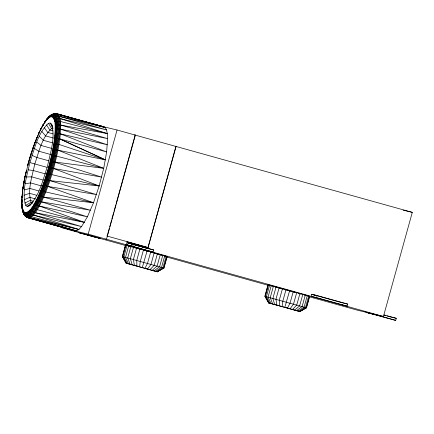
<?xml version="1.0" encoding="UTF-8"?>
<svg xmlns="http://www.w3.org/2000/svg" width="434" height="434" viewBox="0 0 434 434"><rect width="100%" height="100%" fill="white"/><g stroke="black" fill="none" stroke-linecap="round" stroke-linejoin="round"><path stroke-width="0.65" d="M35.49 142.222L34.888 142.591L32.865 148.385L36.89 137.529L37.546 137.03M23.528 211.07L24.472 212.193L25.617 212.649C32.089 210.859 34.373 203.014 37.536 197.812C42.179 187.96 45.695 177.609 48.646 167.133C51.841 155.312 54.478 143.258 55.178 131.003C54.944 126.402 56.16 120.196 52.172 116.892L50.935 116.773L49.525 117.326L46.264 120.408L44.463 122.898C46.709 118.222 51.51 112.357 57.424 113.876L103.938 126.837L105.212 127.591L106.504 129.891L107.312 133.601L107.605 138.614L106.639 151.938L103.71 168.338L99.164 185.953L93.511 202.754L87.397 216.832L81.527 226.581L78.896 229.456L76.568 230.877L75.066 230.959L28.563 217.955C25.687 217.119 22.525 214.353 23.528 211.07C21.445 206.47 21.971 201.224 22.134 196.314L21.96 197.844M22.796 209.297C21.977 212.969 25.047 217.016 28.563 217.955C35.593 216.013 38.078 207.479 41.518 201.826C46.568 191.117 50.382 179.866 53.594 168.484C57.066 155.632 59.93 142.526 60.695 129.207C60.44 124.205 61.758 117.462 57.424 113.876L55.357 113.61L54.337 114.006M33.662 205.038C33.467 207.23 35.295 209.117 37.308 209.676L84.391 222.333L39.391 206.036C37.465 205.483 35.523 203.834 35.577 201.685M21.944 196.808L21.749 205.136L22.324 209.519L21.998 203.904M21.971 202.618L21.906 199.049M31.818 207.821C31.503 210.04 33.217 212.134 35.3 212.709L81.527 226.581L33.396 215.074C31.248 214.494 29.653 212.226 30.065 210.002M26.355 170.774L24.95 176.774L28.346 163.499M30.988 204.75L28.736 206.085L27.044 206.351L25.704 205.347C21.434 191.372 26.968 176.378 29.859 162.582C34.503 149.09 37.622 133.352 48.456 123.316L50.149 123.05L51.489 124.048L52.726 126.359M127.363 242.568L127.509 241.749L127.07 241.646L126.641 244.092L126.858 244.928L132.761 246.355L133.336 244.277L127.363 242.568L153.696 249.951L153.121 252.035L146.567 250.451M105.842 239.091L106.498 239.248L135.375 135.12L134.719 134.963L175.878 146.426L147.744 248.443M22.28 206.893L22.042 208.217L23.197 212.671L22.649 210.11M36.7 138.245L39.217 132.506L34.753 143.16M21.89 197.324L22.546 191.828L22.026 197.172M21.809 204.512L22.118 208.879M24.185 183.002L23.886 182.058L25.107 176.361M21.95 200.362L21.771 202.06M23.279 188.47L23.018 187.314L24.044 181.781M22.367 192.257L22.318 192.701L23.018 187.314M28.432 211.542C27.939 213.772 29.431 216.165 31.622 216.756L78.896 229.456L33.396 215.074M22.481 192.528L23.186 186.962M157.32 271.83L139.569 266.791L140.296 261.344L143.475 249.892L167.144 256.619L163.965 268.071L157.32 271.83L126.104 263.167L122.345 256.516L125.518 245.064L143.475 249.892M299.856 311.59L282.1 306.545L282.832 301.104L286.006 289.646L309.681 296.373L306.502 307.825L299.856 311.59L268.635 302.921L264.881 296.27L268.055 284.818L286.006 289.646M38.729 133.249L38.669 133.699L41.273 128.214L38.729 133.249L38.919 132.847M26.941 212.432C26.371 214.646 27.787 217.125 30 217.716L76.568 230.877L29.751 217.759L75.066 230.959L72.033 230.025M22.975 187.689L23.886 182.058M23.062 188.079L24.944 177.647M25.617 212.649L25.601 214.884L27.233 217.315C34.237 215.378 36.711 206.888 40.129 201.267C45.152 190.607 48.955 179.41 52.145 168.083C55.601 155.291 58.454 142.254 59.214 128.996C58.959 124.021 60.277 117.31 55.959 113.735L54.624 113.605C51.999 114.397 48.738 115.623 47.962 118.547M42.581 126.256L43.753 124.075L42.944 124.889L40.639 129.587L45.744 120.826L46.308 120.516M23.859 182.356L24.966 176.551M24.472 212.193L24.635 215.112L25.443 216.338L26.675 216.826C33.635 214.906 36.093 206.465 39.494 200.871C44.49 190.276 48.266 179.15 51.44 167.887C54.874 155.171 57.711 142.211 58.465 129.034C58.21 124.086 59.518 117.413 55.232 113.865L53.903 113.735C50.935 115.178 47.415 117.066 46.264 120.408M42.581 125.974L42.944 124.889M25.064 177.018L25.356 175.727M25.644 174.43L26.224 171.837M147.294 247.868L147.435 247.326M27.7 165.186L33.163 147.826L29.273 159.37L27.678 165.132L28.123 165.397M28.677 162.316L29.333 159.945M84.353 234.034L61.953 227.785L88.173 234.138L117.05 130.01L135.375 135.12M107.328 235.418L109.314 228.251M109.677 226.949L111.484 220.434M111.842 219.127L113.648 212.611M114.012 211.309L115.818 204.794M116.182 203.492L134.974 135.723M122.703 255.957L125.518 245.064M125.968 245.161L122.795 256.613L126.44 263.237L139.569 266.791M127.037 245.432L123.858 256.885L127.238 263.443M128.692 245.866L125.513 257.319L128.48 263.769M130.884 246.452L127.704 257.904L130.124 264.208M133.542 247.168L130.363 258.621L132.12 264.745M136.591 247.998L133.412 259.451L134.404 265.369M139.932 248.915L136.759 260.367L136.911 266.058M147.099 250.895L142.287 267.539M309.03 296.699L357.209 310.136L383.423 316.489L412.3 212.362L176.101 146.48L147.799 248.525L127.439 242.845M150.701 251.899L147.522 263.351L144.989 268.293M154.168 252.87L150.994 264.322L147.593 269.02M157.401 253.776L154.227 265.228L150.012 269.704M160.298 254.595L157.119 266.047L152.182 270.317M162.766 255.3L159.593 266.753L154.037 270.843M164.736 255.87L161.562 267.322L155.518 271.272M166.151 256.288L162.972 267.74L156.576 271.586M166.96 256.537L163.781 267.99L157.184 271.776M268.776 302.981L265.06 296.351L268.055 284.818M268.505 284.916L265.326 296.368L268.977 302.997L282.1 306.545M269.574 285.187L266.395 296.639L269.774 303.198M271.228 285.621L268.049 297.073L271.017 303.523M273.415 286.207L270.241 297.659L272.661 303.963M276.078 286.923L272.899 298.38L274.651 304.505M279.127 287.758L275.948 299.21L276.941 305.124M282.469 288.675L279.295 300.127L279.447 305.813M289.635 290.65L284.823 307.299M293.238 291.653L290.058 303.106L287.525 308.048M296.704 292.624L293.53 304.077L290.124 308.775M299.937 293.53L296.758 304.988L292.549 309.458M302.829 294.35L299.655 305.807L294.719 310.071M305.303 295.055L302.124 306.512L296.574 310.603M307.272 295.625L304.098 307.082L298.049 311.032M308.688 296.042L305.509 307.5L299.113 311.341M309.496 296.297L306.317 307.749L299.72 311.531M317.178 295.57L311.715 294.247L311.14 296.33L316.598 297.648L317.178 295.57L347.721 304.088L347.14 306.171L340.408 304.397M365.406 311.731L366.817 312.578L395.7 320.395L396.28 318.312L384.155 314.932M31.584 153.49L31.074 153.576L29.322 159.343M49.525 117.326L51.087 114.945L53.214 113.99L56.697 113.741C61.861 118.694 59.556 127.281 59.642 133.694C58.476 145.406 55.964 156.94 52.872 168.283C49.216 181.146 44.886 193.906 38.686 205.787C35.838 210.094 33.483 216.544 27.868 217.694M32.941 147.967L31.074 153.576M50.935 116.773L52.579 114.359L53.881 114.489C58.905 119.307 56.659 127.656 56.745 133.894C55.612 145.287 53.17 156.506 50.16 167.535C46.606 180.05 42.396 192.457 36.364 204.018C33.592 208.206 31.302 214.477 25.845 215.595L24.635 215.112L23.637 213.924M33.38 147.218L34.915 142.981M52.172 116.892L53.306 114.967L54.532 114.115C59.599 118.987 57.337 127.417 57.418 133.721C56.279 145.227 53.811 156.56 50.773 167.703C47.176 180.343 42.928 192.875 36.83 204.555C34.036 208.787 31.725 215.123 26.208 216.246L24.988 215.763M35.132 142.379L37.161 137.247M53.219 117.685C53.87 115.498 56.355 114.093 58.563 114.733L105.212 127.591L59.474 116.312C57.293 115.683 54.776 116.974 54.06 119.138M36.733 137.866L36.89 137.529M54.684 121.227C55.476 119.106 58.01 117.972 60.152 118.585L106.504 129.891L59.474 116.312M55.08 123.929C55.948 121.862 58.498 120.929 60.586 121.52L107.312 133.601L60.765 125.079C58.747 124.515 56.203 125.214 55.248 127.2M40.731 129.077L43.297 124.439M42.7 125.404L47.143 118.639L48.234 117.864M55.178 131.003C56.236 129.12 58.753 128.681 60.695 129.207L107.605 138.614L60.765 125.079M54.879 135.272C56.046 133.531 58.503 133.368 60.369 133.851L107.377 144.782L60.695 129.207M44.615 122.285L47.648 118.2M44.886 121.721L45.744 120.826M54.353 139.96C55.644 138.408 58.004 138.511 59.794 138.945L105.402 159.864L56.469 149.876L54.38 149.763L52.644 150.305M46.443 119.757L49.753 116.627L51.185 116.068L52.438 116.193C57.266 120.826 55.107 128.849 55.189 134.849C54.104 145.797 51.749 156.582 48.858 167.188C45.44 179.215 41.393 191.15 35.593 202.26C32.935 206.286 30.733 212.318 25.481 213.392L24.32 212.926L23.36 211.787L22.096 207.55M53.604 144.994L56.057 144.088L58.981 144.419L105.402 159.864L59.8 138.875L106.639 151.938L60.369 133.851M48.483 117.24L51.548 115.417L52.823 115.542C57.717 120.24 55.53 128.383 55.612 134.469C54.51 145.574 52.123 156.517 49.188 167.274C45.722 179.475 41.615 191.578 35.734 202.852C33.033 206.937 30.803 213.056 25.476 214.141L24.299 213.674L22.568 210.691M28.736 206.085C39.57 196.049 42.689 180.311 47.333 166.819C50.225 153.023 55.758 138.023 51.489 124.048M27.044 206.351L31.693 203.654M156.983 271.76L161.339 269.237M162.43 268.603L163.965 268.071L122.345 256.516L126.24 263.226M300.062 311.2L302.786 309.621M303.876 308.992L304.961 308.362M25.704 205.347L31.064 202.418L33.022 202.966M24.754 203.112L30.212 200.41L33.472 201.316M51.483 155.817L53.16 155.584L55.953 155.996L103.71 168.338L50.149 161.453M24.223 199.711L29.734 197.345L35.604 198.984M50.545 115.422L52.015 114.842L53.306 114.967C58.27 119.73 56.051 127.981 56.132 134.149C55.015 145.406 52.601 156.49 49.628 167.394C46.112 179.757 41.957 192.023 35.995 203.443C33.255 207.582 30.993 213.783 25.601 214.884L24.407 214.407L23.42 213.235M24.13 195.246L29.648 193.325L36.83 195.327M24.478 189.848L29.962 188.47L39.098 191.02M85.01 234.192L78.966 232.743L94.238 237.007L100.411 238.299L85.775 234.219M25.253 183.691L30.662 182.926L41.756 186.023M26.436 176.953L31.725 176.866L43.471 180.143M45.245 178.314L47.143 179.627L49.894 180.636L99.164 185.953L53.594 168.484L48.646 167.133M39.51 193.477L40.514 195.349L43.66 197.117L93.511 202.754L46.465 185.958L44.61 184.987L43.389 183.658M27.982 169.846L33.12 170.47L45.516 173.925M29.496 159.354L29.789 159.403M47.881 186.446L96.435 194.578L49.894 180.636M37.536 197.812C37.655 199.895 39.684 201.273 41.518 201.826L90.467 210.246L43.66 197.117M53.594 168.484L101.61 177.121L55.221 162.305M35.3 212.709L84.391 222.333M166.694 256.521L167.144 256.619M309.681 296.373L304.315 294.984M126.104 263.167L126.44 263.237M306.051 307.728L306.502 307.825L265.06 296.351M268.635 302.921L268.977 302.997M39.391 206.036L87.397 216.832L41.518 201.826M93.511 202.754L45.792 191.964L43.118 190.743L41.469 188.736M99.164 185.953L51.809 174.62L47.002 172.781M30 217.716L78.896 229.456M91.487 123.82L93.451 124.292M94.764 124.612L117.05 130.01M175.444 146.323L176.101 146.48M403.126 210.143L412.3 212.362M148.455 248.682L153.696 249.951M342.865 302.91L347.721 304.088M389.727 316.722L396.28 318.312M368.444 312.735L395.7 320.395M366.296 312.382L373.37 314.167M164.524 255.957L165.625 256.25M163.971 255.816L160.184 254.796M29.859 162.582L47.203 167.388M156.685 253.847L159.121 254.508M298.608 293.433L301.044 294.1M150.961 252.273L152.73 252.762M153.842 253.065L156.072 253.678M292.315 291.708L294.675 292.359M56.604 113.795L103.938 126.837L56.078 113.741L59.312 114.722M146.166 250.95L147.983 251.454M289.31 290.872L291.122 291.377M52.845 128.952L51.543 128.589L48.456 123.316M53.013 130.867L49.747 129.961L46.46 124.835M52.959 133.878L47.74 132.419L44.23 127.569M53.409 138.077L45.575 135.896L41.827 131.431M52.46 142.829L43.324 140.28L39.326 136.303M52.151 148.536L41.056 145.444L36.803 142.043M50.583 154.499L38.832 151.222L34.335 148.466M49.129 160.906L36.727 157.45L31.997 155.383M106.71 235.966L147.869 247.429M127.46 241.933L147.82 247.613M127.422 242.112L147.782 247.792M127.39 242.281L147.755 247.96M127.374 242.432L147.734 248.112M127.368 242.682L147.728 248.357M127.379 242.763L147.766 248.498M316.912 295.695L311.715 294.247L314.905 295.375M318.214 296.059L342.258 302.764M383.981 315.122L385.897 315.654M387.171 316.012L389.086 316.543M126.69 244.684L153.121 252.035M316.598 297.648L347.14 306.171M126.761 244.852L147.224 250.608M88.173 234.138L383.423 316.489M28.563 217.955L74.615 230.801L27.315 217.456L25.601 215.98M143.16 250.114L144.961 250.613M284.498 289.538L288.1 290.541M100.135 238.434L84.863 234.176L125.855 245.606M167.106 257.112L268.668 285.442M281.606 288.729L283.342 289.212M138.495 248.812L140.225 249.295M277.798 287.661L280.38 288.388M137.198 248.449L133.526 247.413M274.901 286.841L277.217 287.492M274.283 286.662L268.239 284.899M129.896 246.376L132.365 247.082M57.424 113.876L105.212 127.591M128.415 245.948L129.403 246.235M126.983 245.53L127.927 245.807M61.08 226.722L70.747 229.635M125.703 245.139L126.511 245.389M60.152 118.585L107.312 133.601M57.934 150.186L103.71 168.338M32.273 203.318L31.064 202.418C27.223 189.842 32.203 176.345 34.801 163.927C38.984 151.786 41.794 137.621 51.543 128.589L53.062 128.35L50.149 123.05M23.837 213.696L24.429 215.128M22.655 211.385L22.866 212.052M21.76 200.915L21.825 205.759"/></g></svg>
